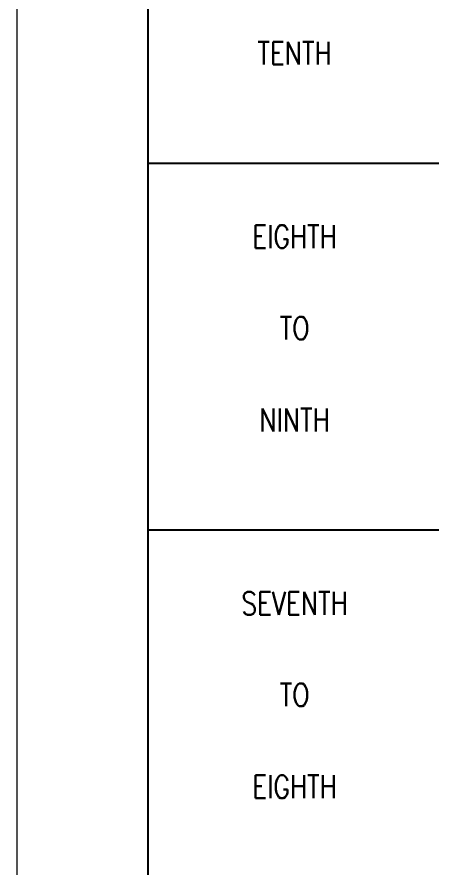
# Model space of a CAD drawing. Header units: millimetres. Extents: x -28339001 to -28288919, y 786803 to 887141.
# Drawn here: x -28339001 to -28332637, y 836182 to 849219 of the extents above; entities that cross this region are included whole.
import ezdxf
from ezdxf.enums import TextEntityAlignment as Align

# ---------------------------------------------------------------- set-up
doc = ezdxf.new("R2010")
doc.units = ezdxf.units.MM
doc.header["$LTSCALE"] = 1000
doc.header["$MEASUREMENT"] = 0
doc.layers.get('0').update_dxf_attribs({"lineweight": 5})
doc.layers.add('22 TABLE FRAME', color=5, linetype='Continuous')
doc.layers.add('SUB TITLE', color=3, linetype='Continuous')
doc.styles.add('ROMANS', font='simplex.shx')

msp = doc.modelspace()

# ---------------------------------------------------------------- linework, layer by layer
msp.add_lwpolyline([(-28339000.9, 869475.8), (-28314656.1, 869475.8), (-28314656.1, 801975.8), (-28339000.9, 801975.8)], close=True)
at = {"layer": '22 TABLE FRAME', "color": 5, "linetype": 'Continuous'}
for p, q in [((-28336993.6, 863850.8), (-28336993.6, 789225.8)), ((-28336993.6, 846975.8), (-28315603.6, 846975.8)), ((-28336993.6, 841350.8), (-28315603.6, 841350.8))]:
    msp.add_line(p, q, dxfattribs=at)

# ---------------------------------------------------------------- texts
at = {"layer": 'SUB TITLE', "style": 'ROMANS', "width": 0.8}
for s, p in [('TENTH', (-28334743.6, 848663.3)), ('EIGHTH', (-28334743.6, 845850.8)), ('TO', (-28334743.6, 844447.6)), ('NINTH', (-28334743.6, 843038.3)), ('SEVENTH', (-28334743.6, 840225.8)), ('TO', (-28334743.6, 838822.6)), ('EIGHTH', (-28334743.6, 837413.3))]:
    msp.add_text(s, height=350, dxfattribs=at).set_placement(p, align=Align.MIDDLE_CENTER)

doc.saveas('drawing.dxf')
